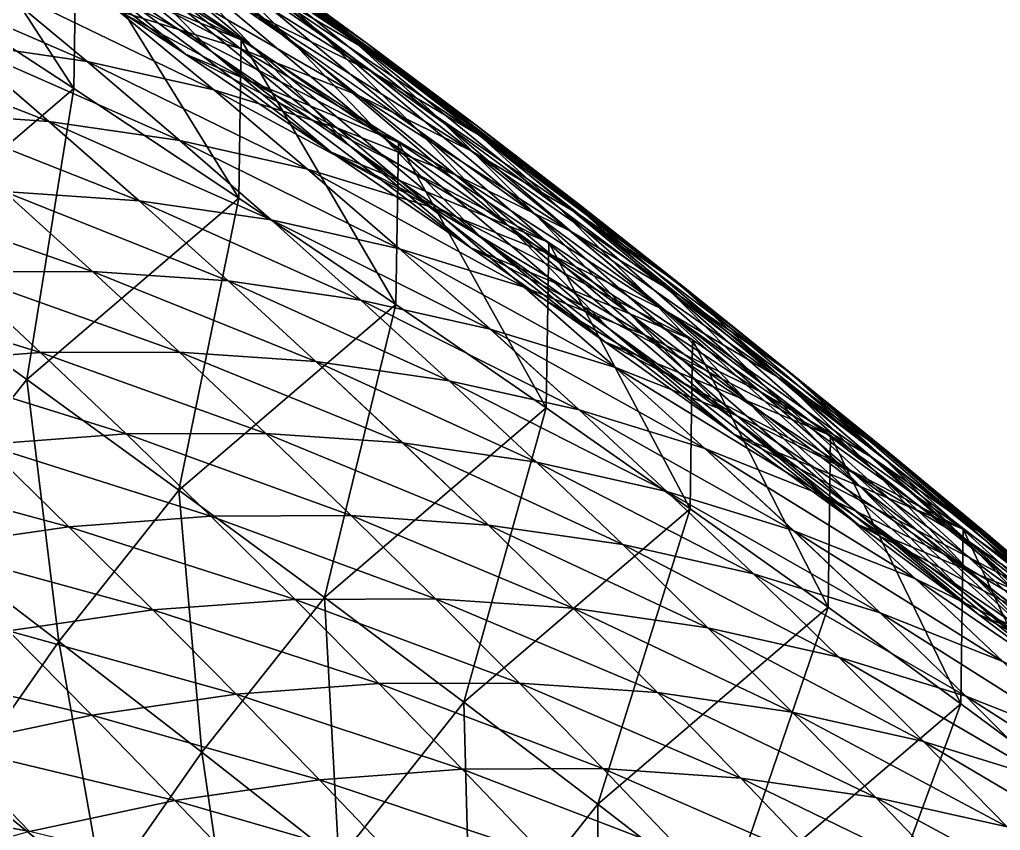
# Model space of a CAD drawing. Extents: x -232 to 179, y -162 to 161.
# Drawn here: x -5.91 to 36.92, y 73.88 to 109.3 of the extents above; entities that cross this region are included whole.
import ezdxf

# ---------------------------------------------------------------- set-up
doc = ezdxf.new("R2010")
doc.units = 0
doc.header["$MEASUREMENT"] = 0

msp = doc.modelspace()

# ---------------------------------------------------------------- linework, layer by layer
for points in [[(-3.5369034, 106.286, -890.1666), (-11.005913, 117.77803, -894.68494), (-11.104622, 111.2395, -898.41785), (-11.104522, 111.2396, -898.4177)], [(-11.005913, 117.77803, -894.68494), (-3.5369034, 106.286, -890.1666), (-3.4352646, 113.01837, -886.323), (-3.435164700000001, 113.01847, -886.3229)], [(3.7660828, 108.407875, -878.2295), (-12.278725, 116.68917, -879.2937), (-3.4352646, 113.01837, -886.323), (-3.435164700000001, 113.01847, -886.3229)], [(-12.278725, 116.68917, -879.2937), (3.7660828, 108.407875, -878.2295), (-5.312866000000001, 112.176414, -871.01306), (-5.312766000000001, 112.17651, -871.0129400000001)], [(1.3358307, 107.787575, -862.9830300000001), (-10.269386, 116.35271, -865.8459), (-5.312866000000001, 112.176414, -871.01306), (-5.312766000000001, 112.17651, -871.0129400000001)], [(-10.269386, 116.35271, -865.8459), (1.3358307, 107.787575, -862.9830300000001), (-3.7396088, 112.064064, -857.6919), (-3.7395089, 112.06416, -857.6918)], [(2.510788, 107.876564, -849.76904), (-7.79467, 116.21953, -853.0366), (-3.7396088, 112.064064, -857.6919), (-3.7395089, 112.06416, -857.6918)], [(-7.79467, 116.21953, -853.0366), (2.510788, 107.876564, -849.76904), (-1.6321182, 112.12207, -845.0129), (-1.6320182, 112.12217, -845.01276)], [(4.2823715, 108.10599, -837.2018), (-5.4440765, 116.14147, -840.5711699999999), (-1.6321182, 112.12207, -845.0129), (-1.6320182, 112.12217, -845.01276)], [(-5.4440765, 116.14147, -840.5711699999999), (4.2823715, 108.10599, -837.2018), (0.39572144, 112.204155, -832.6730299999999), (0.39582142, 112.204254, -832.6729)], [(6.0145073, 108.33111, -824.97064), (-3.4262848, 116.03158, -828.3369), (0.39572144, 112.204155, -832.6730299999999), (0.39582142, 112.204254, -832.6729)], [(-3.4262848, 116.03158, -828.3369), (6.0145073, 108.33111, -824.97064), (2.124714, 112.22644, -820.5577), (2.1248138, 112.22654, -820.55756)], [(7.478611, 108.47066, -812.9586), (-1.8276939, 115.82268, -816.2832), (2.124714, 112.22644, -820.5577), (2.1248138, 112.22654, -820.55756)], [(-1.8276939, 115.82268, -816.2832), (7.478611, 108.47066, -812.9586), (3.462719, 112.124664, -808.6155), (3.4628189, 112.12476, -808.61536)], [(8.577347, 108.46298, -801.11383), (-0.68258667, 115.45741, -804.3867), (3.462719, 112.124664, -808.6155), (3.4628189, 112.12476, -808.61536)], [(-0.68258667, 115.45741, -804.3867), (8.577347, 108.46298, -801.11383), (4.3717766, 111.84417, -796.8236), (4.3718767, 111.84427, -796.8235)], [(9.269569, 108.25595, -789.4138), (0.001121521, 114.88475, -792.63916), (4.3717766, 111.84417, -796.8236), (4.3718767, 111.84427, -796.8235)], [(0.001121521, 114.88475, -792.63916), (9.269569, 108.25595, -789.4138), (4.841495500000001, 111.33649, -785.17444), (4.8415956, 111.336586, -785.1743)], [(9.542759, 107.8032, -777.8512599999999), (0.23077011, 114.05916, -781.041), (4.841495500000001, 111.33649, -785.17444), (4.8415956, 111.336586, -785.1743)], [(0.23077011, 114.05916, -781.041), (9.542759, 107.8032, -777.8512599999999), (4.877411, 110.55813, -773.6689), (4.877511, 110.55823, -773.6687599999999)], [(3.7179527, 108.03703, -751.1191), (-5.8665504, 113.11134, -754.45966), (-0.59698486, 111.48894, -758.321), (-0.59688485, 111.48904, -758.3208599999999)], [(-5.8665504, 113.11134, -754.45966), (3.7179527, 108.03703, -751.1191), (-1.6018372, 109.67491, -747.221), (-1.6017371, 109.67501, -747.2209)], [(3.6617432, 101.49623, -882.1754), (-3.4352646, 113.01837, -886.323), (-3.5369034, 106.286, -890.1666), (-3.5368035, 106.2861, -890.1665)], [(-3.4352646, 113.01837, -886.323), (3.6617432, 101.49623, -882.1754), (3.7660828, 108.407875, -878.2295), (3.7661827, 108.407974, -878.2294)], [(9.400932000000001, 107.06328, -766.4276), (0.023441315, 112.939476, -769.5983), (4.877411, 110.55813, -773.6689), (4.877511, 110.55823, -773.6687599999999)], [(0.023441315, 112.939476, -769.5983), (9.400932000000001, 107.06328, -766.4276), (4.495277400000001, 109.469986, -762.3137), (4.4953775, 109.470085, -762.3136)], [(11.430897, 104.51277, -817.4425), (2.124714, 112.22644, -820.5577), (6.0145073, 108.33111, -824.97064), (6.0146074, 108.33121, -824.9705)], [(2.124714, 112.22644, -820.5577), (11.430897, 104.51277, -817.4425), (7.478611, 108.47066, -812.9586), (7.478711, 108.47076, -812.9585)], [(10.6326065, 103.92862, -870.3727), (-5.312866000000001, 112.176414, -871.01306), (3.7660828, 108.407875, -878.2295), (3.7661827, 108.407974, -878.2294)], [(-5.312866000000001, 112.176414, -871.01306), (10.6326065, 103.92862, -870.3727), (1.3358307, 107.787575, -862.9830300000001), (1.3359307, 107.787674, -862.9829)], [(7.69619, 103.507416, -855.1748), (-3.7396088, 112.064064, -857.6919), (1.3358307, 107.787575, -862.9830300000001), (1.3359307, 107.787674, -862.9829)], [(-3.7396088, 112.064064, -857.6919), (7.69619, 103.507416, -855.1748), (2.510788, 107.876564, -849.76904), (2.5108879, 107.87666, -849.7689)], [(8.506485000000001, 103.77728, -842.0512), (-1.6321182, 112.12207, -845.0129), (2.510788, 107.876564, -849.76904), (2.5108879, 107.87666, -849.7689)], [(-1.6321182, 112.12207, -845.0129), (8.506485000000001, 103.77728, -842.0512), (4.2823715, 108.10599, -837.2018), (4.2824717, 108.10609, -837.20166)], [(9.970112, 104.16024, -829.5798), (0.39572144, 112.204155, -832.6730299999999), (4.2823715, 108.10599, -837.2018), (4.2824717, 108.10609, -837.20166)], [(0.39572144, 112.204155, -832.6730299999999), (9.970112, 104.16024, -829.5798), (6.0145073, 108.33111, -824.97064), (6.0146074, 108.33121, -824.9705)], [(12.651604, 104.75586, -805.5201), (3.462719, 112.124664, -808.6155), (7.478611, 108.47066, -812.9586), (7.478711, 108.47076, -812.9585)], [(3.462719, 112.124664, -808.6155), (12.651604, 104.75586, -805.5201), (8.577347, 108.46298, -801.11383), (8.577447, 108.46308, -801.1137)], [(13.530388, 104.83035, -793.76044), (4.3717766, 111.84417, -796.8236), (8.577347, 108.46298, -801.11383), (8.577447, 108.46308, -801.1137)], [(4.3717766, 111.84417, -796.8236), (13.530388, 104.83035, -793.76044), (9.269569, 108.25595, -789.4138), (9.26967, 108.25605, -789.4137)], [(-2.958538, 107.46888, -736.3122599999999), (-12.72168, 111.72139, -739.8706), (-7.087154400000001, 110.90503, -743.4673), (-7.0870543, 110.90513, -743.4671599999999)], [(-12.72168, 111.72139, -739.8706), (-2.958538, 107.46888, -736.3122599999999), (-8.640846, 108.29219, -732.685), (-8.640746, 108.29229, -732.6849)], [(8.858749000000001, 105.99884, -755.1499), (-0.59698486, 111.48894, -758.321), (4.495277400000001, 109.469986, -762.3137), (4.4953775, 109.470085, -762.3136)], [(-0.59698486, 111.48894, -758.321), (8.858749000000001, 105.99884, -755.1499), (3.7179527, 108.03703, -751.1191), (3.7180526, 108.03713, -751.11896)], [(-11.104622, 111.2395, -898.41785), (-12.552277, 98.56999, -889.6381), (-3.5369034, 106.286, -890.1666), (-3.5368035, 106.2861, -890.1665)], [(14.0233, 104.68619, -782.1409), (4.841495500000001, 111.33649, -785.17444), (9.269569, 108.25595, -789.4138), (9.26967, 108.25605, -789.4137)], [(4.841495500000001, 111.33649, -785.17444), (14.0233, 104.68619, -782.1409), (9.542759, 107.8032, -777.8512599999999), (9.542859, 107.8033, -777.85114)], [(2.5732956, 106.22834, -740.0978), (-7.087154400000001, 110.90503, -743.4673), (-1.6018372, 109.67491, -747.221), (-1.6017371, 109.67501, -747.2209)], [(-7.087154400000001, 110.90503, -743.4673), (2.5732956, 106.22834, -740.0978), (-2.958538, 107.46888, -736.3122599999999), (-2.9584382, 107.46898, -736.31213)], [(14.115963, 104.27902, -770.6545), (4.877411, 110.55813, -773.6689), (9.542759, 107.8032, -777.8512599999999), (9.542859, 107.8033, -777.85114)], [(4.877411, 110.55813, -773.6689), (14.115963, 104.27902, -770.6545), (9.400932000000001, 107.06328, -766.4276), (9.401032, 107.06338, -766.4275)], [(7.938198, 104.57658, -744.02893), (-1.6018372, 109.67491, -747.221), (3.7179527, 108.03703, -751.1191), (3.7180526, 108.03713, -751.11896)], [(-1.6018372, 109.67491, -747.221), (7.938198, 104.57658, -744.02893), (2.5732956, 106.22834, -740.0978), (2.5733955, 106.22844, -740.09766)], [(13.811161, 103.5692, -759.303), (4.495277400000001, 109.469986, -762.3137), (9.400932000000001, 107.06328, -766.4276), (9.401032, 107.06338, -766.4275)], [(4.495277400000001, 109.469986, -762.3137), (13.811161, 103.5692, -759.303), (8.858749000000001, 105.99884, -755.1499), (8.85885, 105.99894, -755.1498)], [(-4.631599400000001, 104.846275, -725.6094), (-14.455067, 108.693695, -729.2289999999999), (-8.640846, 108.29219, -732.685), (-8.640746, 108.29229, -732.6849)], [(-14.455067, 108.693695, -729.2289999999999), (-4.631599400000001, 104.846275, -725.6094), (-10.489351, 105.25079, -722.1274400000001), (-10.489251, 105.25089, -722.1273)], [(10.525764, 96.85115, -874.4132699999999), (3.7660828, 108.407875, -878.2295), (3.6617432, 101.49623, -882.1754), (3.661843, 101.49633, -882.1753)], [(3.7660828, 108.407875, -878.2295), (10.525764, 96.85115, -874.4132699999999), (10.6326065, 103.92862, -870.3727), (10.632707, 103.92872, -870.3725599999999)], [(16.661339, 100.74044, -810.06915), (7.478611, 108.47066, -812.9586), (11.430897, 104.51277, -817.4425), (11.430997, 104.51287, -817.4424)], [(7.478611, 108.47066, -812.9586), (16.661339, 100.74044, -810.06915), (12.651604, 104.75586, -805.5201), (12.651704, 104.75596, -805.51996)], [(17.658173, 101.074524, -798.2246), (8.577347, 108.46298, -801.11383), (12.651604, 104.75586, -805.5201), (12.651704, 104.75596, -805.51996)], [(8.577347, 108.46298, -801.11383), (17.658173, 101.074524, -798.2246), (13.530388, 104.83035, -793.76044), (13.530488, 104.83045, -793.7603)], [(1.0932541, 104.01682, -729.26373), (-8.640846, 108.29219, -732.685), (-2.958538, 107.46888, -736.3122599999999), (-2.9584382, 107.46898, -736.31213)], [(-8.640846, 108.29219, -732.685), (1.0932541, 104.01682, -729.26373), (-4.631599400000001, 104.846275, -725.6094), (-4.6314993, 104.846375, -725.60925)], [(13.122585, 102.5211, -748.0939), (3.7179527, 108.03703, -751.1191), (8.858749000000001, 105.99884, -755.1499), (8.85885, 105.99894, -755.1498)], [(3.7179527, 108.03703, -751.1191), (13.122585, 102.5211, -748.0939), (7.938198, 104.57658, -744.02893), (7.938298, 104.576675, -744.0288)], [(14.269161, 99.754745, -834.5152), (4.2823715, 108.10599, -837.2018), (8.506485000000001, 103.77728, -842.0512), (8.506585000000001, 103.77738, -842.0511)], [(4.2823715, 108.10599, -837.2018), (14.269161, 99.754745, -834.5152), (9.970112, 104.16024, -829.5798), (9.970212, 104.16034, -829.57965)], [(15.450024, 100.2749, -822.1256), (6.0145073, 108.33111, -824.97064), (9.970112, 104.16024, -829.5798), (9.970212, 104.16034, -829.57965)], [(6.0145073, 108.33111, -824.97064), (15.450024, 100.2749, -822.1256), (11.430897, 104.51277, -817.4425), (11.430997, 104.51287, -817.4424)], [(18.334587, 101.219986, -786.539), (9.269569, 108.25595, -789.4138), (13.530388, 104.83035, -793.76044), (13.530488, 104.83045, -793.7603)], [(9.269569, 108.25595, -789.4138), (18.334587, 101.219986, -786.539), (14.0233, 104.68619, -782.1409), (14.0234, 104.68629, -782.1408)], [(17.19439, 99.56485, -862.72455), (1.3358307, 107.787575, -862.9830300000001), (10.6326065, 103.92862, -870.3727), (10.632707, 103.92872, -870.3725599999999)], [(1.3358307, 107.787575, -862.9830300000001), (17.19439, 99.56485, -862.72455), (7.69619, 103.507416, -855.1748), (7.696289999999999, 103.507515, -855.1747)], [(13.793488, 99.322525, -847.56287), (2.510788, 107.876564, -849.76904), (7.69619, 103.507416, -855.1748), (7.696289999999999, 103.507515, -855.1747)], [(2.510788, 107.876564, -849.76904), (13.793488, 99.322525, -847.56287), (8.506485000000001, 103.77728, -842.0512), (8.506585000000001, 103.77738, -842.0511)], [(18.644218, 101.12881, -774.9898), (9.542759, 107.8032, -777.8512599999999), (14.0233, 104.68619, -782.1409), (14.0234, 104.68629, -782.1408)], [(9.542759, 107.8032, -777.8512599999999), (18.644218, 101.12881, -774.9898), (14.115963, 104.27902, -770.6545), (14.116063, 104.27912, -770.65436)], [(6.666504, 102.766975, -733.0776), (-2.958538, 107.46888, -736.3122599999999), (2.5732956, 106.22834, -740.0978), (2.5733955, 106.22844, -740.09766)], [(-2.958538, 107.46888, -736.3122599999999), (6.666504, 102.766975, -733.0776), (1.0932541, 104.01682, -729.26373), (1.0933541, 104.01692, -729.2636)], [(18.571133, 100.75841, -763.5702), (9.400932000000001, 107.06328, -766.4276), (14.115963, 104.27902, -770.6545), (14.116063, 104.27912, -770.65436)], [(9.400932000000001, 107.06328, -766.4276), (18.571133, 100.75841, -763.5702), (13.811161, 103.5692, -759.303), (13.811261, 103.5693, -759.30286)], [(-5.593689, 93.57475, -881.6329300000001), (-3.5369034, 106.286, -890.1666), (-12.552277, 98.56999, -889.6381), (-12.552176, 98.57009000000001, -889.638)], [(-3.5369034, 106.286, -890.1666), (-5.593689, 93.57475, -881.6329300000001), (3.6617432, 101.49623, -882.1754), (3.661843, 101.49633, -882.1753)], [(12.071575, 101.102844, -737.0382), (2.5732956, 106.22834, -740.0978), (7.938198, 104.57658, -744.02893), (7.938298, 104.576675, -744.0288)], [(2.5732956, 106.22834, -740.0978), (12.071575, 101.102844, -737.0382), (6.666504, 102.766975, -733.0776), (6.666604, 102.767075, -733.07745)], [(18.116993, 100.07085, -752.2821700000001), (8.858749000000001, 105.99884, -755.1499), (13.811161, 103.5692, -759.303), (13.811261, 103.5693, -759.30286)], [(8.858749000000001, 105.99884, -755.1499), (18.116993, 100.07085, -752.2821700000001), (13.122585, 102.5211, -748.0939), (13.122685, 102.5212, -748.09375)], [(-0.6871681, 101.3793, -718.6319599999999), (-10.489351, 105.25079, -722.1274400000001), (-4.631599400000001, 104.846275, -725.6094), (-4.6314993, 104.846375, -725.60925)], [(-10.489351, 105.25079, -722.1274400000001), (-0.6871681, 101.3793, -718.6319599999999), (-6.583252000000001, 101.78647, -715.12726), (-6.583152, 101.78657, -715.12714)], [(5.075144, 100.5444, -722.31024), (-4.631599400000001, 104.846275, -725.6094), (1.0932541, 104.01682, -729.26373), (1.0933541, 104.01692, -729.2636)], [(-4.631599400000001, 104.846275, -725.6094), (5.075144, 100.5444, -722.31024), (-0.6871681, 101.3793, -718.6319599999999), (-0.6870681, 101.3794, -718.63184)], [(17.294788, 99.03199000000001, -741.13354), (7.938198, 104.57658, -744.02893), (13.122585, 102.5211, -748.0939), (13.122685, 102.5212, -748.09375)], [(7.938198, 104.57658, -744.02893), (17.294788, 99.03199000000001, -741.13354), (12.071575, 101.102844, -737.0382), (12.071675, 101.10294, -737.0381)], [(20.738907, 96.44097, -814.8204), (11.430897, 104.51277, -817.4425), (15.450024, 100.2749, -822.1256), (15.450124, 100.275, -822.1255)], [(11.430897, 104.51277, -817.4425), (20.738907, 96.44097, -814.8204), (16.661339, 100.74044, -810.06915), (16.661438, 100.74054, -810.06903)], [(21.720581, 97.006355, -802.83344), (12.651604, 104.75586, -805.5201), (16.661339, 100.74044, -810.06915), (16.661438, 100.74054, -810.06903)], [(12.651604, 104.75586, -805.5201), (21.720581, 97.006355, -802.83344), (17.658173, 101.074524, -798.2246), (17.658272, 101.07462, -798.2245)], [(22.511276, 97.41968, -791.056), (13.530388, 104.83035, -793.76044), (17.658173, 101.074524, -798.2246), (17.658272, 101.07462, -798.2245)], [(13.530388, 104.83035, -793.76044), (22.511276, 97.41968, -791.056), (18.334587, 101.219986, -786.539), (18.334686, 101.220085, -786.5389)], [(23.001427, 97.6257, -779.43475), (14.0233, 104.68619, -782.1409), (18.334587, 101.219986, -786.539), (18.334686, 101.220085, -786.5389)], [(14.0233, 104.68619, -782.1409), (23.001427, 97.6257, -779.43475), (18.644218, 101.12881, -774.9898), (18.644318, 101.12891, -774.9897)], [(19.81812, 95.798645, -827.1403), (9.970112, 104.16024, -829.5798), (14.269161, 99.754745, -834.5152), (14.269261, 99.75484499999999, -834.5151)], [(9.970112, 104.16024, -829.5798), (19.81812, 95.798645, -827.1403), (15.450024, 100.2749, -822.1256), (15.450124, 100.275, -822.1255)], [(23.14254, 97.57817, -767.9468400000001), (14.115963, 104.27902, -770.6545), (18.644218, 101.12881, -774.9898), (18.644318, 101.12891, -774.9897)], [(14.115963, 104.27902, -770.6545), (23.14254, 97.57817, -767.9468400000001), (18.571133, 100.75841, -763.5702), (18.571232, 100.75851, -763.57007)], [(10.68487, 99.28639, -726.14905), (1.0932541, 104.01682, -729.26373), (6.666504, 102.766975, -733.0776), (6.666604, 102.767075, -733.07745)], [(1.0932541, 104.01682, -729.26373), (10.68487, 99.28639, -726.14905), (5.075144, 100.5444, -722.31024), (5.075244000000001, 100.5445, -722.3101)], [(19.64996, 95.22095999999999, -840.1247), (8.506485000000001, 103.77728, -842.0512), (13.793488, 99.322525, -847.56287), (13.793588, 99.322624, -847.5627400000001)], [(8.506485000000001, 103.77728, -842.0512), (19.64996, 95.22095999999999, -840.1247), (14.269161, 99.754745, -834.5152), (14.269261, 99.75484499999999, -834.5151)], [(17.085228, 92.33404499999999, -866.85266), (10.6326065, 103.92862, -870.3727), (10.525764, 96.85115, -874.4132699999999), (10.525865, 96.85125, -874.41315)], [(10.6326065, 103.92862, -870.3727), (17.085228, 92.33404499999999, -866.85266), (17.19439, 99.56485, -862.72455), (17.194489, 99.56495, -862.7244)], [(23.477806, 95.3027, -855.2605599999999), (7.69619, 103.507416, -855.1748), (17.19439, 99.56485, -862.72455), (17.194489, 99.56495, -862.7244)], [(7.69619, 103.507416, -855.1748), (23.477806, 95.3027, -855.2605599999999), (13.793488, 99.322525, -847.56287), (13.793588, 99.322624, -847.5627400000001)], [(22.917332, 97.23621999999999, -756.5856), (13.811161, 103.5692, -759.303), (18.571133, 100.75841, -763.5702), (18.571232, 100.75851, -763.57007)], [(13.811161, 103.5692, -759.303), (22.917332, 97.23621999999999, -756.5856), (18.116993, 100.07085, -752.2821700000001), (18.117092, 100.070946, -752.28204)], [(16.125307, 97.611374, -730.1356), (6.666504, 102.766975, -733.0776), (12.071575, 101.102844, -737.0382), (12.071675, 101.10294, -737.0381)], [(6.666504, 102.766975, -733.0776), (16.125307, 97.611374, -730.1356), (10.68487, 99.28639, -726.14905), (10.68497, 99.28649, -726.1489)], [(22.326588, 96.56339, -745.3533), (13.122585, 102.5211, -748.0939), (18.116993, 100.07085, -752.2821700000001), (18.117092, 100.070946, -752.28204)], [(13.122585, 102.5211, -748.0939), (22.326588, 96.56339, -745.3533), (17.294788, 99.03199000000001, -741.13354), (17.294888, 99.03209, -741.1334)], [(-2.7306404, 98.29644, -708.2176), (-12.592545, 101.76286, -711.8094), (-6.583252000000001, 101.78647, -715.12726), (-6.583152, 101.78657, -715.12714)], [(-12.592545, 101.76286, -711.8094), (-2.7306404, 98.29644, -708.2176), (-8.773835, 98.2727, -704.8810000000001), (-8.773735, 98.2728, -704.88086)], [(3.1987076, 97.88698000000001, -711.74207), (-6.583252000000001, 101.78647, -715.12726), (-0.6871681, 101.3793, -718.6319599999999), (-0.6870681, 101.3794, -718.63184)], [(-6.583252000000001, 101.78647, -715.12726), (3.1987076, 97.88698000000001, -711.74207), (-2.7306404, 98.29644, -708.2176), (-2.7305405, 98.29654000000001, -708.21747)], [(1.0482559, 88.73962399999999, -873.8576699999999), (3.6617432, 101.49623, -882.1754), (-5.593689, 93.57475, -881.6329300000001), (-5.593589, 93.57485, -881.6328)], [(8.99353, 97.04738, -715.4411), (-0.6871681, 101.3793, -718.6319599999999), (5.075144, 100.5444, -722.31024), (5.075244000000001, 100.5445, -722.3101)], [(-0.6871681, 101.3793, -718.6319599999999), (8.99353, 97.04738, -715.4411), (3.1987076, 97.88698000000001, -711.74207), (3.1988075, 97.88708000000001, -711.74194)], [(3.6617432, 101.49623, -882.1754), (1.0482559, 88.73962399999999, -873.8576699999999), (10.525764, 96.85115, -874.4132699999999), (10.525865, 96.85125, -874.41315)], [(21.382696, 95.52696, -734.2578), (12.071575, 101.102844, -737.0382), (17.294788, 99.03199000000001, -741.13354), (17.294888, 99.03209, -741.1334)], [(12.071575, 101.102844, -737.0382), (21.382696, 95.52696, -734.2578), (16.125307, 97.611374, -730.1356), (16.125406, 97.61147, -730.1355)], [(26.62181, 93.30331, -795.7195), (17.658173, 101.074524, -798.2246), (21.720581, 97.006355, -802.83344), (21.72068, 97.006454, -802.8333)], [(17.658173, 101.074524, -798.2246), (26.62181, 93.30331, -795.7195), (22.511276, 97.41968, -791.056), (22.511375, 97.41978, -791.0559)], [(27.222595, 93.78492, -783.9999), (18.334587, 101.219986, -786.539), (22.511276, 97.41968, -791.056), (22.511375, 97.41978, -791.0559)], [(18.334587, 101.219986, -786.539), (27.222595, 93.78492, -783.9999), (23.001427, 97.6257, -779.43475), (23.001526, 97.6258, -779.43463)], [(27.541279, 94.04168, -772.4341400000001), (18.644218, 101.12881, -774.9898), (23.001427, 97.6257, -779.43475), (23.001526, 97.6258, -779.43463)], [(18.644218, 101.12881, -774.9898), (27.541279, 94.04168, -772.4341400000001), (23.14254, 97.57817, -767.9468400000001), (23.14264, 97.57826999999999, -767.9467)], [(25.851707, 92.650406, -807.6471), (16.661339, 100.74044, -810.06915), (20.738907, 96.44097, -814.8204), (20.739006, 96.44107, -814.82025)], [(16.661339, 100.74044, -810.06915), (25.851707, 92.650406, -807.6471), (21.720581, 97.006355, -802.83344), (21.72068, 97.006454, -802.8333)], [(27.527508, 94.029015, -760.9993), (18.571133, 100.75841, -763.5702), (23.14254, 97.57817, -767.9468400000001), (23.14264, 97.57826999999999, -767.9467)], [(18.571133, 100.75841, -763.5702), (27.527508, 94.029015, -760.9993), (22.917332, 97.23621999999999, -756.5856), (22.91743, 97.23631999999999, -756.58545)], [(14.634903, 95.78227, -719.3016), (5.075144, 100.5444, -722.31024), (10.68487, 99.28639, -726.14905), (10.68497, 99.28649, -726.1489)], [(5.075144, 100.5444, -722.31024), (14.634903, 95.78227, -719.3016), (8.99353, 97.04738, -715.4411), (8.99363, 97.04748000000001, -715.441)], [(25.170486, 91.89964, -819.90796), (15.450024, 100.2749, -822.1256), (19.81812, 95.798645, -827.1403), (19.818218, 95.798744, -827.1402)], [(15.450024, 100.2749, -822.1256), (25.170486, 91.89964, -819.90796), (20.738907, 96.44097, -814.8204), (20.739006, 96.44107, -814.82025)], [(27.162865, 93.707535, -749.68884), (18.116993, 100.07085, -752.2821700000001), (22.917332, 97.23621999999999, -756.5856), (22.91743, 97.23631999999999, -756.58545)], [(18.116993, 100.07085, -752.2821700000001), (27.162865, 93.707535, -749.68884), (22.326588, 96.56339, -745.3533), (22.326687, 96.56349, -745.35315)], [(25.285358, 91.19203, -832.8399), (14.269161, 99.754745, -834.5152), (19.64996, 95.22095999999999, -840.1247), (19.650059, 95.22106, -840.1246)], [(14.269161, 99.754745, -834.5152), (25.285358, 91.19203, -832.8399), (19.81812, 95.798645, -827.1403), (19.818218, 95.798744, -827.1402)], [(23.366508, 87.93019, -859.4696), (17.19439, 99.56485, -862.72455), (17.085228, 92.33404499999999, -866.85266), (17.085327, 92.33414499999999, -866.8525400000001)], [(17.19439, 99.56485, -862.72455), (23.366508, 87.93019, -859.4696), (23.477806, 95.3027, -855.2605599999999), (23.477905, 95.30279499999999, -855.26044)], [(20.106033, 94.09779, -723.31055), (10.68487, 99.28639, -726.14905), (16.125307, 97.611374, -730.1356), (16.125406, 97.61147, -730.1355)], [(10.68487, 99.28639, -726.14905), (20.106033, 94.09779, -723.31055), (14.634903, 95.78227, -719.3016), (14.635003, 95.78237, -719.30145)], [(29.50607, 91.12982, -847.95886), (13.793488, 99.322525, -847.56287), (23.477806, 95.3027, -855.2605599999999), (23.477905, 95.30279499999999, -855.26044)], [(13.793488, 99.322525, -847.56287), (29.50607, 91.12982, -847.95886), (19.64996, 95.22095999999999, -840.1247), (19.650059, 95.22106, -840.1246)], [(26.447428, 93.04222, -738.50507), (17.294788, 99.03199000000001, -741.13354), (22.326588, 96.56339, -745.3533), (22.326687, 96.56349, -745.35315)], [(17.294788, 99.03199000000001, -741.13354), (26.447428, 93.04222, -738.50507), (21.382696, 95.52696, -734.2578), (21.382795, 95.52705999999999, -734.2577)], [(-12.552277, 98.56999, -889.6381), (-10.710716, 87.11674000000001, -882.5369999999999), (-5.593689, 93.57475, -881.6329300000001), (-5.593589, 93.57485, -881.6328)], [(-4.9978027, 94.75271, -698.0356), (-14.909006, 97.81424, -701.7452), (-8.773835, 98.2727, -704.8810000000001), (-8.773735, 98.2728, -704.88086)], [(1.0742455, 94.776566, -701.3881), (-8.773835, 98.2727, -704.8810000000001), (-2.7306404, 98.29644, -708.2176), (-2.7305405, 98.29654000000001, -708.21747)], [(-8.773835, 98.2727, -704.8810000000001), (1.0742455, 94.776566, -701.3881), (-4.9978027, 94.75271, -698.0356), (-4.9977026, 94.75281, -698.03546)], [(7.031903999999999, 94.36515, -704.9294), (-2.7306404, 98.29644, -708.2176), (3.1987076, 97.88698000000001, -711.74207), (3.1988075, 97.88708000000001, -711.74194)], [(-2.7306404, 98.29644, -708.2176), (7.031903999999999, 94.36515, -704.9294), (1.0742455, 94.776566, -701.3881), (1.0743455, 94.77666500000001, -701.388)], [(-14.909006, 97.81424, -701.7452), (-4.9978027, 94.75271, -698.0356), (-11.162268, 94.29205, -694.88477), (-11.162168, 94.29215, -694.88464)], [(12.854399, 93.52154, -708.6461), (3.1987076, 97.88698000000001, -711.74207), (8.99353, 97.04738, -715.4411), (8.99363, 97.04748000000001, -715.441)], [(3.1987076, 97.88698000000001, -711.74207), (12.854399, 93.52154, -708.6461), (7.031903999999999, 94.36515, -704.9294), (7.032004400000001, 94.36525, -704.92926)], [(25.393082, 92.001625, -727.456), (16.125307, 97.611374, -730.1356), (21.382696, 95.52696, -734.2578), (21.382795, 95.52705999999999, -734.2577)], [(16.125307, 97.611374, -730.1356), (25.393082, 92.001625, -727.456), (20.106033, 94.09779, -723.31055), (20.106133, 94.09789, -723.3104)], [(31.3769, 89.62471, -788.7130000000001), (22.511276, 97.41968, -791.056), (26.62181, 93.30331, -795.7195), (26.62191, 93.30340600000001, -795.7193599999999)], [(22.511276, 97.41968, -791.056), (31.3769, 89.62471, -788.7130000000001), (27.222595, 93.78492, -783.9999), (27.222694, 93.78501999999999, -783.9997599999999)], [(31.807552, 90.47631, -754.1357), (22.917332, 97.23621999999999, -756.5856), (27.527508, 94.029015, -760.9993), (27.527607, 94.02911, -760.9992)], [(22.917332, 97.23621999999999, -756.5856), (31.807552, 90.47631, -754.1357), (27.162865, 93.707535, -749.68884), (27.162964, 93.707634, -749.6887)], [(31.80267, 90.164276, -777.0428), (23.001427, 97.6257, -779.43475), (27.222595, 93.78492, -783.9999), (27.222694, 93.78501999999999, -783.9997599999999)], [(23.001427, 97.6257, -779.43475), (31.80267, 90.164276, -777.0428), (27.541279, 94.04168, -772.4341400000001), (27.541378, 94.04178, -772.434)], [(31.963543, 90.46254, -765.5246599999999), (23.14254, 97.57817, -767.9468400000001), (27.541279, 94.04168, -772.4341400000001), (27.541378, 94.04178, -772.434)], [(23.14254, 97.57817, -767.9468400000001), (31.963543, 90.46254, -765.5246599999999), (27.527508, 94.029015, -760.9993), (27.527607, 94.02911, -760.9992)], [(7.402397000000001, 84.04678, -866.2851), (10.525764, 96.85115, -874.4132699999999), (1.0482559, 88.73962399999999, -873.8576699999999), (1.0483559, 88.73971999999999, -873.8575400000001)], [(10.525764, 96.85115, -874.4132699999999), (7.402397000000001, 84.04678, -866.2851), (17.085228, 92.33404499999999, -866.85266), (17.085327, 92.33414499999999, -866.8525400000001)], [(18.5227, 92.25038, -712.525), (8.99353, 97.04738, -715.4411), (14.634903, 95.78227, -719.3016), (14.635003, 95.78237, -719.30145)], [(8.99353, 97.04738, -715.4411), (18.5227, 92.25038, -712.525), (12.854399, 93.52154, -708.6461), (12.854499, 93.52164, -708.6460000000001)], [(30.801872, 88.89575, -800.59015), (21.720581, 97.006355, -802.83344), (25.851707, 92.650406, -807.6471), (25.851807, 92.65050500000001, -807.6469999999999)], [(21.720581, 97.006355, -802.83344), (30.801872, 88.89575, -800.59015), (26.62181, 93.30331, -795.7195), (26.62191, 93.30340600000001, -795.7193599999999)], [(30.341515, 88.04942, -812.8015), (20.738907, 96.44097, -814.8204), (25.170486, 91.89964, -819.90796), (25.170586, 91.89974000000001, -819.9078400000001)], [(20.738907, 96.44097, -814.8204), (30.341515, 88.04942, -812.8015), (25.851707, 92.650406, -807.6471), (25.851807, 92.65050500000001, -807.6469999999999)], [(31.315355, 90.16768, -742.8689999999999), (22.326588, 96.56339, -745.3533), (27.162865, 93.707535, -749.68884), (27.162964, 93.707634, -749.6887)], [(22.326588, 96.56339, -745.3533), (31.315355, 90.16768, -742.8689999999999), (26.447428, 93.04222, -738.50507), (26.447527, 93.04231999999999, -738.50494)], [(24.019957, 90.55788000000001, -716.5531599999999), (14.634903, 95.78227, -719.3016), (20.106033, 94.09779, -723.31055), (20.106133, 94.09789, -723.3104)], [(14.634903, 95.78227, -719.3016), (24.019957, 90.55788000000001, -716.5531599999999), (18.5227, 92.25038, -712.525), (18.522799, 92.25048000000001, -712.5249)], [(30.717178, 87.226074, -825.6904), (19.81812, 95.798645, -827.1403), (25.285358, 91.19203, -832.8399), (25.285458, 91.19213, -832.8398)], [(19.81812, 95.798645, -827.1403), (30.717178, 87.226074, -825.6904), (25.170486, 91.89964, -819.90796), (25.170586, 91.89974000000001, -819.9078400000001)], [(30.486385, 89.50286, -731.72723), (21.382696, 95.52696, -734.2578), (26.447428, 93.04222, -738.50507), (26.447527, 93.04231999999999, -738.50494)], [(21.382696, 95.52696, -734.2578), (30.486385, 89.50286, -731.72723), (25.393082, 92.001625, -727.456), (25.39318, 92.001724, -727.4559)], [(35.299786, 87.03518000000001, -840.7999), (19.64996, 95.22095999999999, -840.1247), (29.50607, 91.12982, -847.95886), (29.506168, 91.12992, -847.95874)], [(19.64996, 95.22095999999999, -840.1247), (35.299786, 87.03518000000001, -840.7999), (25.285358, 91.19203, -832.8399), (25.285458, 91.19213, -832.8398)], [(29.392803, 83.626526, -852.24255), (23.477806, 95.3027, -855.2605599999999), (23.366508, 87.93019, -859.4696), (23.366608, 87.93029, -859.4695)], [(23.477806, 95.3027, -855.2605599999999), (29.392803, 83.626526, -852.24255), (29.50607, 91.12982, -847.95886), (29.506168, 91.12992, -847.95874)], [(-1.259161, 91.19876, -691.2635), (-11.162268, 94.29205, -694.88477), (-4.9978027, 94.75271, -698.0356), (-4.9977026, 94.75281, -698.03546)], [(4.836787999999999, 91.22272, -694.6293), (-4.9978027, 94.75271, -698.0356), (1.0742455, 94.776566, -701.3881), (1.0743455, 94.77666500000001, -701.388)], [(-4.9978027, 94.75271, -698.0356), (4.836787999999999, 91.22272, -694.6293), (-1.259161, 91.19876, -691.2635), (-1.259061, 91.19886, -691.26337)], [(10.8179, 90.809685, -698.1845), (1.0742455, 94.776566, -701.3881), (7.031903999999999, 94.36515, -704.9294), (7.032004400000001, 94.36525, -704.92926)], [(1.0742455, 94.776566, -701.3881), (10.8179, 90.809685, -698.1845), (4.836787999999999, 91.22272, -694.6293), (4.8368883, 91.22282, -694.62915)], [(-11.162268, 94.29205, -694.88477), (-1.259161, 91.19876, -691.2635), (-7.447892, 90.7363, -688.1003400000001), (-7.447792, 90.7364, -688.1002)], [(16.663311, 89.962746, -701.91583), (7.031903999999999, 94.36515, -704.9294), (12.854399, 93.52154, -708.6461), (12.854499, 93.52164, -708.6460000000001)], [(7.031903999999999, 94.36515, -704.9294), (16.663311, 89.962746, -701.91583), (10.8179, 90.809685, -698.1845), (10.818, 90.809784, -698.1844)], [(29.332247, 88.45168000000001, -720.7184), (20.106033, 94.09779, -723.31055), (25.393082, 92.001625, -727.456), (25.39318, 92.001724, -727.4559)], [(20.106033, 94.09779, -723.31055), (29.332247, 88.45168000000001, -720.7184), (24.019957, 90.55788000000001, -716.5531599999999), (24.020056, 90.557976, -716.55304)], [(36.27681, 86.88313000000001, -758.6949), (27.527508, 94.029015, -760.9993), (31.963543, 90.46254, -765.5246599999999), (31.963642, 90.46264000000001, -765.52454)], [(27.527508, 94.029015, -760.9993), (36.27681, 86.88313000000001, -758.6949), (31.807552, 90.47631, -754.1357), (31.807652, 90.47641, -754.1355599999999)], [(36.261074, 86.55226, -770.1724), (27.541279, 94.04168, -772.4341400000001), (31.80267, 90.164276, -777.0428), (31.802769, 90.164375, -777.04266)], [(27.541279, 94.04168, -772.4341400000001), (36.261074, 86.55226, -770.1724), (31.963543, 90.46254, -765.5246599999999), (31.963642, 90.46264000000001, -765.52454)], [(-4.1915283, 82.12666999999999, -874.78345), (-5.593689, 93.57475, -881.6329300000001), (-10.710716, 87.11674000000001, -882.5369999999999), (-10.710616, 87.11684, -882.5368699999999)], [(-5.593689, 93.57475, -881.6329300000001), (-4.1915283, 82.12666999999999, -874.78345), (1.0482559, 88.73962399999999, -873.8576699999999), (1.0483559, 88.73971999999999, -873.8575400000001)], [(22.353931, 88.6866, -705.81), (12.854399, 93.52154, -708.6461), (18.5227, 92.25038, -712.525), (18.522799, 92.25048000000001, -712.5249)], [(12.854399, 93.52154, -708.6461), (22.353931, 88.6866, -705.81), (16.663311, 89.962746, -701.91583), (16.66341, 89.962845, -701.9157)], [(35.990433, 86.91530999999999, -747.345), (27.162865, 93.707535, -749.68884), (31.807552, 90.47631, -754.1357), (31.807652, 90.47641, -754.1355599999999)], [(27.162865, 93.707535, -749.68884), (35.990433, 86.91530999999999, -747.345), (31.315355, 90.16768, -742.8689999999999), (31.315454, 90.16778000000001, -742.8689)], [(35.996563, 85.96443000000001, -781.8008), (27.222595, 93.78492, -783.9999), (31.3769, 89.62471, -788.7130000000001), (31.376999, 89.62481, -788.7129)], [(27.222595, 93.78492, -783.9999), (35.996563, 85.96443000000001, -781.8008), (31.80267, 90.164276, -777.0428), (31.802769, 90.164375, -777.04266)], [(35.38177, 86.6121, -736.11584), (26.447428, 93.04222, -738.50507), (31.315355, 90.16768, -742.8689999999999), (31.315454, 90.16778000000001, -742.8689)], [(26.447428, 93.04222, -738.50507), (35.38177, 86.6121, -736.11584), (30.486385, 89.50286, -731.72723), (30.486485, 89.50296, -731.7271)], [(35.601486, 85.17023, -793.6355), (26.62181, 93.30331, -795.7195), (30.801872, 88.89575, -800.59015), (30.801971, 88.89585, -800.59)], [(26.62181, 93.30331, -795.7195), (35.601486, 85.17023, -793.6355), (31.3769, 89.62471, -788.7130000000001), (31.376999, 89.62481, -788.7129)], [(35.34487, 84.24026500000001, -805.80566), (25.851707, 92.650406, -807.6471), (30.341515, 88.04942, -812.8015), (30.341614, 88.04952, -812.8014)], [(25.851707, 92.650406, -807.6471), (35.34487, 84.24026500000001, -805.80566), (30.801872, 88.89575, -800.59015), (30.801971, 88.89585, -800.59)], [(13.493935, 79.48052, -858.89087), (17.085228, 92.33404499999999, -866.85266), (7.402397000000001, 84.04678, -866.2851), (7.402497299999999, 84.04688, -866.285)], [(17.085228, 92.33404499999999, -866.85266), (13.493935, 79.48052, -858.89087), (23.366508, 87.93019, -859.4696), (23.366608, 87.93029, -859.4695)], [(27.872822, 86.98742, -709.8539999999999), (18.5227, 92.25038, -712.525), (24.019957, 90.55788000000001, -716.5531599999999), (24.020056, 90.557976, -716.55304)], [(18.5227, 92.25038, -712.525), (27.872822, 86.98742, -709.8539999999999), (22.353931, 88.6866, -705.81), (22.35403, 88.6867, -705.8099)], [(35.96109000000001, 83.31445, -818.6599), (25.170486, 91.89964, -819.90796), (30.717178, 87.226074, -825.6904), (30.717278, 87.22617, -825.6903)], [(25.170486, 91.89964, -819.90796), (35.96109000000001, 83.31445, -818.6599), (30.341515, 88.04942, -812.8015), (30.341614, 88.04952, -812.8014)], [(34.449875, 85.94099399999999, -725.01), (25.393082, 92.001625, -727.456), (30.486385, 89.50286, -731.72723), (30.486485, 89.50296, -731.7271)], [(25.393082, 92.001625, -727.456), (34.449875, 85.94099399999999, -725.01), (29.332247, 88.45168000000001, -720.7184), (29.332346, 88.45178, -720.71826)], [(2.4471493, 87.60676600000001, -684.5556), (-7.447892, 90.7363, -688.1003400000001), (-1.259161, 91.19876, -691.2635), (-1.259061, 91.19886, -691.26337)], [(8.562128, 87.63079, -687.9319), (-1.259161, 91.19876, -691.2635), (4.836787999999999, 91.22272, -694.6293), (4.8368883, 91.22282, -694.62915)], [(-1.259161, 91.19876, -691.2635), (8.562128, 87.63079, -687.9319), (2.4471493, 87.60676600000001, -684.5556), (2.4472492, 87.606865, -684.5555)], [(14.561911, 87.21646, -691.4982), (4.836787999999999, 91.22272, -694.6293), (10.8179, 90.809685, -698.1845), (10.818, 90.809784, -698.1844)], [(4.836787999999999, 91.22272, -694.6293), (14.561911, 87.21646, -691.4982), (8.562128, 87.63079, -687.9319), (8.562228, 87.63089000000001, -687.9317599999999)], [(20.425568, 86.36689, -695.2412), (10.8179, 90.809685, -698.1845), (16.663311, 89.962746, -701.91583), (16.66341, 89.962845, -701.9157)], [(10.8179, 90.809685, -698.1845), (20.425568, 86.36689, -695.2412), (14.561911, 87.21646, -691.4982), (14.562011, 87.21656, -691.4981)], [(40.87719, 83.0088, -833.7662), (25.285358, 91.19203, -832.8399), (35.299786, 87.03518000000001, -840.7999), (35.299885, 87.03528, -840.7998)], [(25.285358, 91.19203, -832.8399), (40.87719, 83.0088, -833.7662), (30.717178, 87.226074, -825.6904), (30.717278, 87.22617, -825.6903)], [(35.184704, 79.41136, -845.1524699999999), (29.50607, 91.12982, -847.95886), (29.392803, 83.626526, -852.24255), (29.392902, 83.626625, -852.2424300000001)], [(29.50607, 91.12982, -847.95886), (35.184704, 79.41136, -845.1524699999999), (35.299786, 87.03518000000001, -840.7999), (35.299885, 87.03528, -840.7998)], [(-3.7609024, 87.14286, -681.38257), (-13.7066555, 89.83532, -685.15234), (-7.447892, 90.7363, -688.1003400000001), (-7.447792, 90.7364, -688.1002)], [(-7.447892, 90.7363, -688.1003400000001), (2.4471493, 87.60676600000001, -684.5556), (-3.7609024, 87.14286, -681.38257), (-3.7608025, 87.14296, -681.38245)], [(33.206024, 84.87295, -714.0356400000001), (24.019957, 90.55788000000001, -716.5531599999999), (29.332247, 88.45168000000001, -720.7184), (29.332346, 88.45178, -720.71826)], [(24.019957, 90.55788000000001, -716.5531599999999), (33.206024, 84.87295, -714.0356400000001), (27.872822, 86.98742, -709.8539999999999), (27.872921, 86.98751999999999, -709.8539)], [(40.488937, 83.298615, -751.934), (31.807552, 90.47631, -754.1357), (36.27681, 86.88313000000001, -758.6949), (36.27691, 86.88323000000001, -758.69476)], [(31.807552, 90.47631, -754.1357), (40.488937, 83.298615, -751.934), (35.990433, 86.91530999999999, -747.345), (35.990532, 86.91541, -747.34485)], [(40.606514, 82.94358000000001, -763.3774400000001), (31.963543, 90.46254, -765.5246599999999), (36.261074, 86.55226, -770.1724), (36.261173, 86.55236, -770.1723)], [(31.963543, 90.46254, -765.5246599999999), (40.606514, 82.94358000000001, -763.3774400000001), (36.27681, 86.88313000000001, -758.6949), (36.27691, 86.88323000000001, -758.69476)], [(26.133953, 85.086754, -699.1475), (16.663311, 89.962746, -701.91583), (22.353931, 88.6866, -705.81), (22.35403, 88.6867, -705.8099)], [(16.663311, 89.962746, -701.91583), (26.133953, 85.086754, -699.1475), (20.425568, 86.36689, -695.2412), (20.425667, 86.36699, -695.2411)], [(40.083237, 83.34139, -740.617), (31.315355, 90.16768, -742.8689999999999), (35.990433, 86.91530999999999, -747.345), (35.990532, 86.91541, -747.34485)], [(31.315355, 90.16768, -742.8689999999999), (40.083237, 83.34139, -740.617), (35.38177, 86.6121, -736.11584), (35.38187, 86.6122, -736.1157)], [(40.490536, 82.31679, -774.9707599999999), (31.80267, 90.164276, -777.0428), (35.996563, 85.96443000000001, -781.8008), (35.996662, 85.96453000000001, -781.80066)], [(31.80267, 90.164276, -777.0428), (40.490536, 82.31679, -774.9707599999999), (36.261074, 86.55226, -770.1724), (36.261173, 86.55236, -770.1723)], [(-13.7066555, 89.83532, -685.15234), (-3.7609024, 87.14286, -681.38257), (-10.039202, 86.23907, -678.42535), (-10.039102, 86.23917, -678.4252299999999)], [(40.26141, 81.46748000000001, -786.7702), (31.3769, 89.62471, -788.7130000000001), (35.601486, 85.17023, -793.6355), (35.601585, 85.17033, -793.6354)], [(31.3769, 89.62471, -788.7130000000001), (40.26141, 81.46748000000001, -786.7702), (35.996563, 85.96443000000001, -781.8008), (35.996662, 85.96453000000001, -781.80066)], [(39.36863, 83.03643000000001, -729.4195599999999), (30.486385, 89.50286, -731.72723), (35.38177, 86.6121, -736.11584), (35.38187, 86.6122, -736.1157)], [(30.486385, 89.50286, -731.72723), (39.36863, 83.03643000000001, -729.4195599999999), (34.449875, 85.94099399999999, -725.01), (34.449974, 85.94109, -725.0099)], [(2.04908, 77.29055, -867.23096), (1.0482559, 88.73962399999999, -873.8576699999999), (-4.1915283, 82.12666999999999, -874.78345), (-4.191428, 82.12677, -874.7833)], [(1.0482559, 88.73962399999999, -873.8576699999999), (2.04908, 77.29055, -867.23096), (7.402397000000001, 84.04678, -866.2851), (7.402497299999999, 84.04688, -866.285)], [(31.67007, 83.38226999999999, -703.20416), (22.353931, 88.6866, -705.81), (27.872822, 86.98742, -709.8539999999999), (27.872921, 86.98751999999999, -709.8539)], [(22.353931, 88.6866, -705.81), (31.67007, 83.38226999999999, -703.20416), (26.133953, 85.086754, -699.1475), (26.134052, 85.08685, -699.1474)], [(40.19285, 80.46516, -798.90656), (30.801872, 88.89575, -800.59015), (35.34487, 84.24026500000001, -805.80566), (35.34497, 84.240364, -805.8055400000001)], [(30.801872, 88.89575, -800.59015), (40.19285, 80.46516, -798.90656), (35.601486, 85.17023, -793.6355), (35.601585, 85.17033, -793.6354)], [(38.3438, 82.35237, -718.3442), (29.332247, 88.45168000000001, -720.7184), (34.449875, 85.94099399999999, -725.01), (34.449974, 85.94109, -725.0099)], [(29.332247, 88.45168000000001, -720.7184), (38.3438, 82.35237, -718.3442), (33.206024, 84.87295, -714.0356400000001), (33.206123, 84.87305, -714.0355)], [(19.345089, 75.02696, -851.6536), (23.366508, 87.93019, -859.4696), (13.493935, 79.48052, -858.89087), (13.494035, 79.48062, -858.89075)], [(23.366508, 87.93019, -859.4696), (19.345089, 75.02696, -851.6536), (29.392803, 83.626526, -852.24255), (29.392902, 83.626625, -852.2424300000001)], [(41.03102, 79.4492, -811.7334), (30.341515, 88.04942, -812.8015), (35.96109000000001, 83.31445, -818.6599), (35.96119, 83.31455, -818.6598)], [(30.341515, 88.04942, -812.8015), (41.03102, 79.4492, -811.7334), (35.34487, 84.24026500000001, -805.80566), (35.34497, 84.240364, -805.8055400000001)], [(6.125957499999999, 83.97256, -677.9031), (-3.7609024, 87.14286, -681.38257), (2.4471493, 87.60676600000001, -684.5556), (2.4472492, 87.606865, -684.5555)], [(12.255156, 83.99664, -681.2872), (2.4471493, 87.60676600000001, -684.5556), (8.562128, 87.63079, -687.9319), (8.562228, 87.63089000000001, -687.9317599999999)], [(2.4471493, 87.60676600000001, -684.5556), (12.255156, 83.99664, -681.2872), (6.125957499999999, 83.97256, -677.9031), (6.126057599999999, 83.97266, -677.90295)], [(18.268887, 83.581345, -684.86176), (8.562128, 87.63079, -687.9319), (14.561911, 87.21646, -691.4982), (14.562011, 87.21656, -691.4981)], [(8.562128, 87.63079, -687.9319), (18.268887, 83.581345, -684.86176), (12.255156, 83.99664, -681.2872), (12.255256, 83.99674, -681.28705)], [(-10.710716, 87.11674000000001, -882.5369999999999), (-8.400314, 76.09935, -875.9416), (-4.1915283, 82.12666999999999, -874.78345), (-4.191428, 82.12677, -874.7833)], [(-0.0965271, 83.50757, -674.7226), (-10.039202, 86.23907, -678.42535), (-3.7609024, 87.14286, -681.38257), (-3.7608025, 87.14296, -681.38245)], [(-3.7609024, 87.14286, -681.38257), (6.125957499999999, 83.97256, -677.9031), (-0.0965271, 83.50757, -674.7226), (-0.0964271, 83.50766999999999, -674.7225)], [(24.146177, 82.7298, -688.6134599999999), (14.561911, 87.21646, -691.4982), (20.425568, 86.36689, -695.2412), (20.425667, 86.36699, -695.2411)], [(14.561911, 87.21646, -691.4982), (24.146177, 82.7298, -688.6134599999999), (18.268887, 83.581345, -684.86176), (18.268986, 83.58144, -684.86163)], [(37.019924, 81.2612, -707.3988), (27.872822, 86.98742, -709.8539999999999), (33.206024, 84.87295, -714.0356400000001), (33.206123, 84.87305, -714.0355)], [(27.872822, 86.98742, -709.8539999999999), (37.019924, 81.2612, -707.3988), (31.67007, 83.38226999999999, -703.20416), (31.67017, 83.38237, -703.2040400000001)], [(46.254555, 79.04177, -826.8417400000001), (30.717178, 87.226074, -825.6904), (40.87719, 83.0088, -833.7662), (40.87729, 83.008896, -833.76605)], [(30.717178, 87.226074, -825.6904), (46.254555, 79.04177, -826.8417400000001), (35.96109000000001, 83.31445, -818.6599), (35.96119, 83.31455, -818.6598)], [(40.76043, 75.27417, -838.18195), (35.299786, 87.03518000000001, -840.7999), (35.184704, 79.41136, -845.1524699999999), (35.184803, 79.41145999999999, -845.15234)], [(35.299786, 87.03518000000001, -840.7999), (40.76043, 75.27417, -838.18195), (40.87719, 83.0088, -833.7662), (40.87729, 83.008896, -833.76605)], [(44.092545, 79.75010999999999, -733.9422599999999), (35.38177, 86.6121, -736.11584), (40.083237, 83.34139, -740.617), (40.083336, 83.34149000000001, -740.6169)], [(35.38177, 86.6121, -736.11584), (44.092545, 79.75010999999999, -733.9422599999999), (39.36863, 83.03643000000001, -729.4195599999999), (39.36873, 83.03653, -729.41943)], [(44.607105, 79.70429, -745.232), (35.990433, 86.91530999999999, -747.345), (40.488937, 83.298615, -751.934), (40.489037, 83.29871, -751.9339)], [(35.990433, 86.91530999999999, -747.345), (44.607105, 79.70429, -745.232), (40.083237, 83.34139, -740.617), (40.083336, 83.34149000000001, -740.6169)], [(44.867653, 78.6764, -768.21173), (36.261074, 86.55226, -770.1724), (40.490536, 82.31679, -774.9707599999999), (40.490635, 82.31689, -774.97064)], [(36.261074, 86.55226, -770.1724), (44.867653, 78.6764, -768.21173), (40.606514, 82.94358000000001, -763.3774400000001), (40.606613, 82.94368, -763.3773)], [(44.846977, 79.33328, -756.6472), (36.27681, 86.88313000000001, -758.6949), (40.606514, 82.94358000000001, -763.3774400000001), (40.606613, 82.94368, -763.3773)], [(36.27681, 86.88313000000001, -758.6949), (44.846977, 79.33328, -756.6472), (40.488937, 83.298615, -751.934), (40.489037, 83.29871, -751.9339)], [(-10.039202, 86.23907, -678.42535), (-0.0965271, 83.50757, -674.7226), (-6.389425800000001, 82.60168, -671.75854), (-6.389325599999999, 82.601776, -671.7584)], [(29.867834, 81.446686, -692.5289), (20.425568, 86.36689, -695.2412), (26.133953, 85.086754, -699.1475), (26.134052, 85.08685, -699.1474)], [(20.425568, 86.36689, -695.2412), (29.867834, 81.446686, -692.5289), (24.146177, 82.7298, -688.6134599999999), (24.146276, 82.7299, -688.61334)], [(43.281918, 79.43638, -722.7710599999999), (34.449875, 85.94099399999999, -725.01), (39.36863, 83.03643000000001, -729.4195599999999), (39.36873, 83.03653, -729.41943)], [(34.449875, 85.94099399999999, -725.01), (43.281918, 79.43638, -722.7710599999999), (38.3438, 82.35237, -718.3442), (38.3439, 82.35247, -718.34406)], [(44.791553, 77.78171, -779.98236), (35.996563, 85.96443000000001, -781.8008), (40.26141, 81.46748000000001, -786.7702), (40.26150999999999, 81.46758, -786.7701)], [(35.996563, 85.96443000000001, -781.8008), (44.791553, 77.78171, -779.98236), (40.490536, 82.31679, -774.9707599999999), (40.490635, 82.31689, -774.97064)], [(35.416824, 79.73824, -696.595), (26.133953, 85.086754, -699.1475), (31.67007, 83.38226999999999, -703.20416), (31.67017, 83.38237, -703.2040400000001)], [(26.133953, 85.086754, -699.1475), (35.416824, 79.73824, -696.595), (29.867834, 81.446686, -692.5289), (29.867933, 81.44678499999999, -692.52875)], [(42.173737, 78.73275, -711.7208), (33.206024, 84.87295, -714.0356400000001), (38.3438, 82.35237, -718.3442), (38.3439, 82.35247, -718.34406)], [(33.206024, 84.87295, -714.0356400000001), (42.173737, 78.73275, -711.7208), (37.019924, 81.2612, -707.3988), (37.02002299999999, 81.2613, -707.3987)], [(44.89654, 76.717575, -792.0915), (35.601486, 85.17023, -793.6355), (40.19285, 80.46516, -798.90656), (40.192947, 80.46525600000001, -798.90643)], [(35.601486, 85.17023, -793.6355), (44.89654, 76.717575, -792.0915), (40.26141, 81.46748000000001, -786.7702), (40.26150999999999, 81.46758, -786.7701)], [(9.7819195, 80.29196999999999, -671.2973599999999), (-0.0965271, 83.50757, -674.7226), (6.125957499999999, 83.97256, -677.9031), (6.126057599999999, 83.97266, -677.90295)], [(8.035713000000001, 72.59189599999999, -859.8552), (7.402397000000001, 84.04678, -866.2851), (2.04908, 77.29055, -867.23096), (2.0491798, 77.29065, -867.2308300000001)], [(15.920574, 80.31609, -674.6867), (6.125957499999999, 83.97256, -677.9031), (12.255156, 83.99664, -681.2872), (12.255256, 83.99674, -681.28705)], [(6.125957499999999, 83.97256, -677.9031), (15.920574, 80.31609, -674.6867), (9.7819195, 80.29196999999999, -671.2973599999999), (9.78202, 80.29207, -671.29724)], [(7.402397000000001, 84.04678, -866.2851), (8.035713000000001, 72.59189599999999, -859.8552), (13.493935, 79.48052, -858.89087), (13.494035, 79.48062, -858.89075)], [(21.943584, 79.90016, -678.26685), (12.255156, 83.99664, -681.2872), (18.268887, 83.581345, -684.86176), (18.268986, 83.58144, -684.86163)], [(12.255156, 83.99664, -681.2872), (21.943584, 79.90016, -678.26685), (15.920574, 80.31609, -674.6867), (15.920674, 80.31619, -674.6866)], [(45.939552, 75.62307, -804.8974599999999), (35.34487, 84.24026500000001, -805.80566), (41.03102, 79.4492, -811.7334), (41.03112, 79.4493, -811.7333)], [(35.34487, 84.24026500000001, -805.80566), (45.939552, 75.62307, -804.8974599999999), (40.19285, 80.46516, -798.90656), (40.192947, 80.46525600000001, -798.90643)], [(27.829937, 79.04729499999999, -682.02435), (18.268887, 83.581345, -684.86176), (24.146177, 82.7298, -688.6134599999999), (24.146276, 82.7299, -688.61334)], [(18.268887, 83.581345, -684.86176), (27.829937, 79.04729499999999, -682.02435), (21.943584, 79.90016, -678.26685), (21.943684, 79.90026, -678.2667)], [(24.975597, 70.67367, -844.5541), (29.392803, 83.626526, -852.24255), (19.345089, 75.02696, -851.6536), (19.345188, 75.02705999999999, -851.6535)], [(29.392803, 83.626526, -852.24255), (24.975597, 70.67367, -844.5541), (35.184704, 79.41136, -845.1524699999999), (35.184803, 79.41145999999999, -845.15234)], [(3.5498385, 79.82627, -668.1120599999999), (-6.389425800000001, 82.60168, -671.75854), (-0.0965271, 83.50757, -674.7226), (-0.0964271, 83.50766999999999, -674.7225)], [(-0.0965271, 83.50757, -674.7226), (9.7819195, 80.29196999999999, -671.2973599999999), (3.5498385, 79.82627, -668.1120599999999), (3.5499384, 79.82637, -668.11194)], [(40.77913, 77.612236, -700.7994), (31.67007, 83.38226999999999, -703.20416), (37.019924, 81.2612, -707.3988), (37.02002299999999, 81.2613, -707.3987)], [(31.67007, 83.38226999999999, -703.20416), (40.77913, 77.612236, -700.7994), (35.416824, 79.73824, -696.595), (35.416924, 79.73834000000001, -696.59485)], [(51.446426, 75.1259, -820.0122), (35.96109000000001, 83.31445, -818.6599), (46.254555, 79.04177, -826.8417400000001), (46.254654, 79.04186999999999, -826.8416)], [(35.96109000000001, 83.31445, -818.6599), (51.446426, 75.1259, -820.0122), (41.03102, 79.4492, -811.7334), (41.03112, 79.4493, -811.7333)], [(33.56042, 77.76221, -685.9458), (24.146177, 82.7298, -688.6134599999999), (29.867834, 81.446686, -692.5289), (29.867933, 81.44678499999999, -692.52875)], [(24.146177, 82.7298, -688.6134599999999), (33.56042, 77.76221, -685.9458), (27.829937, 79.04729499999999, -682.02435), (27.830036, 79.04739000000001, -682.02423)], [(-2.7527666, 78.91897, -665.14343), (-12.729288, 81.25641999999999, -669.023), (-6.389425800000001, 82.60168, -671.75854), (-6.389325599999999, 82.601776, -671.7584)], [(-6.389425800000001, 82.60168, -671.75854), (3.5498385, 79.82627, -668.1120599999999), (-2.7527666, 78.91897, -665.14343), (-2.7526667, 78.91906999999999, -665.1433)], [(-2.2508926, 71.132645, -868.4141), (-4.1915283, 82.12666999999999, -874.78345), (-8.400314, 76.09935, -875.9416), (-8.400214, 76.09945, -875.94147)], [(-4.1915283, 82.12666999999999, -874.78345), (-2.2508926, 71.132645, -868.4141), (2.04908, 77.29055, -867.23096), (2.0491798, 77.29065, -867.2308300000001)], [(39.117977, 76.051125, -690.0181), (29.867834, 81.446686, -692.5289), (35.416824, 79.73824, -696.595), (35.416924, 79.73834000000001, -696.59485)], [(29.867834, 81.446686, -692.5289), (39.117977, 76.051125, -690.0181), (33.56042, 77.76221, -685.9458), (33.56052, 77.76231, -685.9457)], [(-12.729288, 81.25641999999999, -669.023), (-2.7527666, 78.91897, -665.14343), (-9.102407000000001, 77.57164, -662.4036), (-9.102307000000001, 77.57174, -662.4035)], [(13.419575, 76.56071, -664.7304), (3.5498385, 79.82627, -668.1120599999999), (9.7819195, 80.29196999999999, -671.2973599999999), (9.78202, 80.29207, -671.29724)], [(19.562946, 76.58484, -668.1223), (9.7819195, 80.29196999999999, -671.2973599999999), (15.920574, 80.31609, -674.6867), (15.920674, 80.31619, -674.6866)], [(9.7819195, 80.29196999999999, -671.2973599999999), (19.562946, 76.58484, -668.1223), (13.419575, 76.56071, -664.7304), (13.419675, 76.56081, -664.7303)], [(25.590588, 76.168594, -671.7052), (15.920574, 80.31609, -674.6867), (21.943584, 79.90016, -678.26685), (21.943684, 79.90026, -678.2667)], [(15.920574, 80.31609, -674.6867), (25.590588, 76.168594, -671.7052), (19.562946, 76.58484, -668.1223), (19.563046, 76.58494, -668.1222)], [(7.182701600000001, 76.09465, -661.5426), (-2.7527666, 78.91897, -665.14343), (3.5498385, 79.82627, -668.1120599999999), (3.5499384, 79.82637, -668.11194)], [(3.5498385, 79.82627, -668.1120599999999), (13.419575, 76.56071, -664.7304), (7.182701600000001, 76.09465, -661.5426), (7.182801700000001, 76.09475, -661.5425)], [(31.481466, 75.31506, -675.4656), (21.943584, 79.90016, -678.26685), (27.829937, 79.04729499999999, -682.02435), (27.830036, 79.04739000000001, -682.02423)], [(21.943584, 79.90016, -678.26685), (31.481466, 75.31506, -675.4656), (25.590588, 76.168594, -671.7052), (25.590687, 76.16869, -671.7051)], [(44.48854, 73.92184, -694.22906), (35.416824, 79.73824, -696.595), (40.77913, 77.612236, -700.7994), (40.77923, 77.612335, -700.79926)], [(35.416824, 79.73824, -696.595), (44.48854, 73.92184, -694.22906), (39.117977, 76.051125, -690.0181), (39.118076, 76.05122, -690.018)], [(13.790043, 68.01613, -852.6351), (13.493935, 79.48052, -858.89087), (8.035713000000001, 72.59189599999999, -859.8552), (8.035813000000001, 72.591995, -859.8551)], [(13.493935, 79.48052, -858.89087), (13.790043, 68.01613, -852.6351), (19.345089, 75.02696, -851.6536), (19.345188, 75.02705999999999, -851.6535)], [(30.402924, 66.40946, -837.5748), (35.184704, 79.41136, -845.1524699999999), (24.975597, 70.67367, -844.5541), (24.975697, 70.67376999999999, -844.55396)], [(35.184704, 79.41136, -845.1524699999999), (30.402924, 66.40946, -837.5748), (40.76043, 75.27417, -838.18195), (40.76053, 75.27427, -838.1818)], [(0.87525034, 75.186646, -658.5717), (-9.102407000000001, 77.57164, -662.4036), (-2.7527666, 78.91897, -665.14343), (-2.7526667, 78.91906999999999, -665.1433)], [(-2.7527666, 78.91897, -665.14343), (7.182701600000001, 76.09465, -661.5426), (0.87525034, 75.186646, -658.5717), (0.87535036, 75.186745, -658.5716)], [(37.21635999999999, 74.02899000000001, -679.3901), (27.829937, 79.04729499999999, -682.02435), (33.56042, 77.76221, -685.9458), (33.56052, 77.76231, -685.9457)], [(27.829937, 79.04729499999999, -682.02435), (37.21635999999999, 74.02899000000001, -679.3901), (31.481466, 75.31506, -675.4656), (31.481565, 75.31515999999999, -675.46545)], [(-5.479273, 73.83827, -655.82983), (-15.475664, 75.78719, -659.90393), (-9.102407000000001, 77.57164, -662.4036), (-9.102307000000001, 77.57174, -662.4035)], [(-9.102407000000001, 77.57164, -662.4036), (0.87525034, 75.186646, -658.5717), (-5.479273, 73.83827, -655.82983), (-5.479172699999999, 73.83837, -655.8297)], [(42.778187, 72.3166, -683.4655), (33.56042, 77.76221, -685.9458), (39.117977, 76.051125, -690.0181), (39.118076, 76.05122, -690.018)], [(33.56042, 77.76221, -685.9458), (42.778187, 72.3166, -683.4655), (37.21635999999999, 74.02899000000001, -679.3901), (37.216457, 74.02909, -679.38995)], [(3.651474, 66.313324, -861.06165), (2.04908, 77.29055, -867.23096), (-2.2508926, 71.132645, -868.4141), (-2.2507927, 71.13274399999999, -868.414)], [(2.04908, 77.29055, -867.23096), (3.651474, 66.313324, -861.06165), (8.035713000000001, 72.59189599999999, -859.8552), (8.035813000000001, 72.591995, -859.8551)], [(17.04332, 72.77439, -658.19415), (7.182701600000001, 76.09465, -661.5426), (13.419575, 76.56071, -664.7304), (13.419675, 76.56081, -664.7303)], [(23.186691, 72.79852, -661.58606), (13.419575, 76.56071, -664.7304), (19.562946, 76.58484, -668.1223), (19.563046, 76.58494, -668.1222)], [(13.419575, 76.56071, -664.7304), (23.186691, 72.79852, -661.58606), (17.04332, 72.77439, -658.19415), (17.043419, 72.77449, -658.19403)], [(29.214333, 72.38228000000001, -665.16895), (19.562946, 76.58484, -668.1223), (25.590588, 76.168594, -671.7052), (25.590687, 76.16869, -671.7051)], [(19.562946, 76.58484, -668.1223), (29.214333, 72.38228000000001, -665.16895), (23.186691, 72.79852, -661.58606), (23.18679, 72.79862, -661.58594)], [(-8.400314, 76.09935, -875.9416), (-6.210785, 65.35283000000001, -869.5669), (-2.2508926, 71.132645, -868.4141), (-2.2507927, 71.13274399999999, -868.414)], [(10.806446, 72.308334, -655.00635), (0.87525034, 75.186646, -658.5717), (7.182701600000001, 76.09465, -661.5426), (7.182801700000001, 76.09475, -661.5425)], [(7.182701600000001, 76.09465, -661.5426), (17.04332, 72.77439, -658.19415), (10.806446, 72.308334, -655.00635), (10.806546, 72.30843, -655.0062)], [(35.10521, 71.52875, -668.9293), (25.590588, 76.168594, -671.7052), (31.481466, 75.31506, -675.4656), (31.481565, 75.31515999999999, -675.46545)], [(25.590588, 76.168594, -671.7052), (35.10521, 71.52875, -668.9293), (29.214333, 72.38228000000001, -665.16895), (29.214432, 72.38238, -665.1688)], [(-15.475664, 75.78719, -659.90393), (-5.479273, 73.83827, -655.82983), (-11.857428, 72.052475, -653.3282), (-11.857327, 72.05257399999999, -653.3280599999999)], [(4.4989944, 71.40033000000001, -652.03546), (-5.479273, 73.83827, -655.82983), (0.87525034, 75.186646, -658.5717), (0.87535036, 75.186745, -658.5716)], [(0.87525034, 75.186646, -658.5717), (10.806446, 72.308334, -655.00635), (4.4989944, 71.40033000000001, -652.03546), (4.4990945, 71.40043, -652.03534)], [(19.331318, 63.550224, -845.5513), (19.345089, 75.02696, -851.6536), (13.790043, 68.01613, -852.6351), (13.790143, 68.01623000000001, -852.63495)], [(19.345089, 75.02696, -851.6536), (19.331318, 63.550224, -845.5513), (24.975597, 70.67367, -844.5541), (24.975697, 70.67376999999999, -844.55396)], [(35.642693, 62.22436999999999, -830.7004400000001), (40.76043, 75.27417, -838.18195), (30.402924, 66.40946, -837.5748), (30.403023, 66.40956, -837.5747)], [(40.8401, 70.242676, -672.8538), (31.481466, 75.31506, -675.4656), (37.21635999999999, 74.02899000000001, -679.3901), (37.216457, 74.02909, -679.38995)], [(31.481466, 75.31506, -675.4656), (40.8401, 70.242676, -672.8538), (35.10521, 71.52875, -668.9293), (35.10531, 71.52885, -668.9292)], [(40.76043, 75.27417, -838.18195), (35.642693, 62.22436999999999, -830.7004400000001), (46.136253, 71.20553000000001, -831.31555), (46.136353, 71.20563, -831.3154)]]:
    msp.add_3dface(points)

doc.saveas('drawing.dxf')
